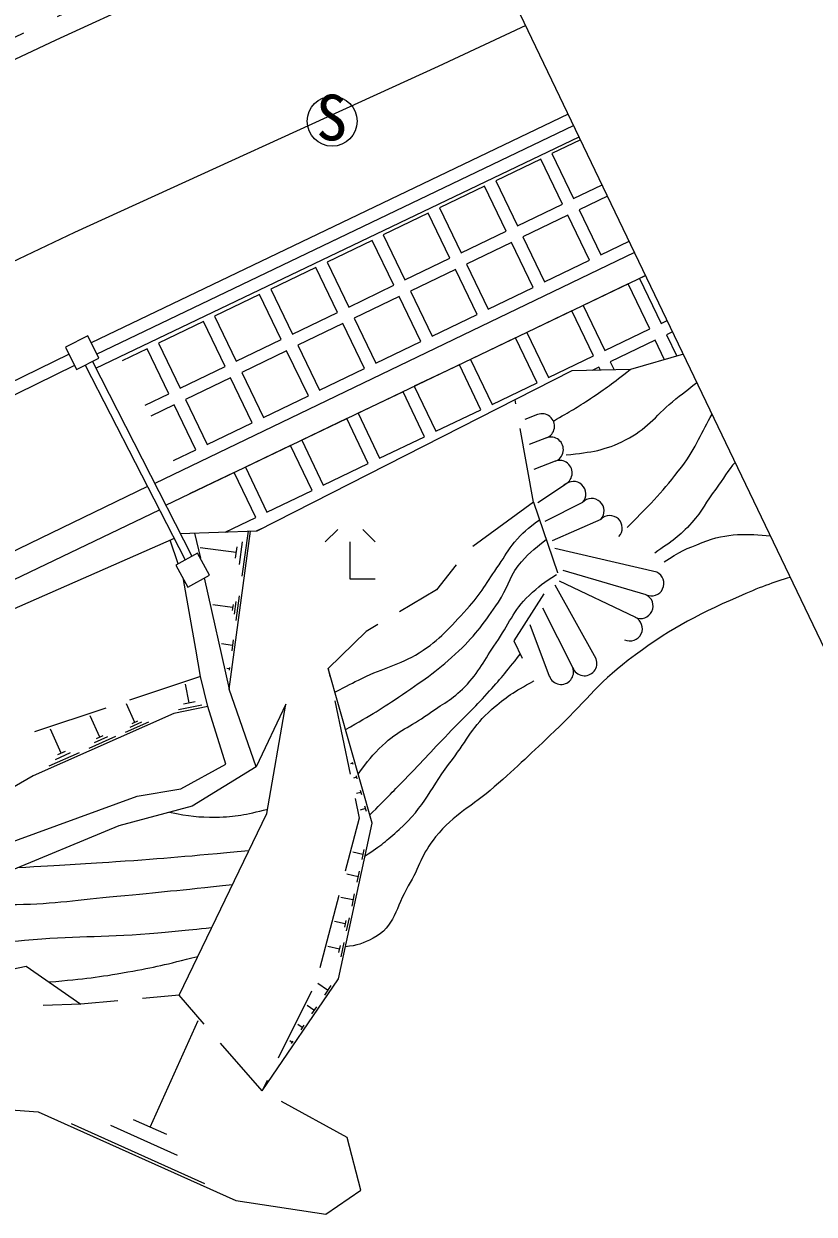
# Model space of a CAD drawing. Units: millimetres, scale not verified. Extents: x 40000 to 680000, y 20000 to 380000.
# Drawn here: x 418007 to 449662, y 261528 to 309232 of the extents above; entities that cross this region are included whole.
import ezdxf
from ezdxf.enums import TextEntityAlignment as Align

# ---------------------------------------------------------------- set-up
doc = ezdxf.new("R2010")
doc.units = ezdxf.units.MM
doc.header["$LTSCALE"] = 1000
doc.linetypes.add('CHAIN', pattern=[18.5, 12, -1.5, 3.5, -1.5])
for name, color, linetype, lineweight in [('M-BGD', 7, 'Continuous', 25), ('M-BMK', 2, 'CHAIN', 13), ('M-BMK-OTRS', 5, 'Continuous', 25), ('M-STR-HTXT', 7, 'Continuous', 13), ('M-STR-STRC', 7, 'Continuous', 25), ('M-STR-STRD', 7, 'Continuous', 25)]:
    doc.layers.add(name, color=color, linetype=linetype, lineweight=lineweight)
doc.styles.add('ＭＳ ゴシック', font='')
doc.styles.get('ＭＳ ゴシック').set_extended_font_data('MS Gothic')

msp = doc.modelspace()

# ---------------------------------------------------------------- linework, layer by layer
at = {"layer": 'M-BGD'}
for p, q in [((438113, 309158), (434608, 307527)), ((434608, 307527), (420043, 300868)), ((439812, 305609), (420707, 296446)), ((420924, 295995), (440028, 305159)), ((420895, 295427), (440244, 304708)), ((440305, 304580), (439159, 304028)), ((439159, 304028), (440027, 302226)), ((438709, 303811), (436907, 302942)), ((439577, 302009), (438709, 303811)), ((436907, 302942), (437776, 301140)), ((436457, 302725), (434655, 301856)), ((437325, 300923), (436457, 302725)), ((440027, 302226), (441169, 302777)), ((437776, 301140), (439577, 302009)), ((441385, 302326), (440245, 301776)), ((434205, 301639), (432403, 300771)), ((435073, 299838), (434205, 301639)), ((434655, 301856), (435524, 300055)), ((439794, 301559), (437993, 300690)), ((440663, 299757), (439794, 301559)), ((440245, 301776), (441113, 299974)), ((420043, 300868), (407732, 295028)), ((431953, 300554), (430151, 299685)), ((432821, 298752), (431953, 300554)), ((432403, 300771), (433272, 298969)), ((435524, 300055), (437325, 300923)), ((437993, 300690), (438861, 298888)), ((442466, 300071), (423248, 290807)), ((437542, 300473), (435741, 299604)), ((438411, 298671), (437542, 300473)), ((441113, 299974), (442250, 300522)), ((430151, 299685), (431020, 297883)), ((433272, 298969), (435073, 299838)), ((435741, 299604), (436609, 297803)), ((438861, 298888), (440663, 299757)), ((423690, 289940), (442912, 299139)), ((429701, 299468), (427899, 298599)), ((430569, 297666), (429701, 299468)), ((435290, 299387), (433489, 298519)), ((436159, 297586), (435290, 299387)), ((442912, 299139), (442667, 299022)), ((431020, 297883), (432821, 298752)), ((436609, 297803), (438411, 298671)), ((442216, 298806), (440412, 297943)), ((443080, 297002), (442216, 298806)), ((442667, 299022), (443531, 297218)), ((427449, 298382), (425647, 297514)), ((428317, 296581), (427449, 298382)), ((427899, 298599), (428768, 296798)), ((433038, 298302), (431237, 297433)), ((433907, 296500), (433038, 298302)), ((433489, 298519), (434357, 296717)), ((439961, 297727), (438157, 296864)), ((440825, 295923), (439961, 297727)), ((440412, 297943), (441276, 296139)), ((425197, 297297), (423395, 296428)), ((426065, 295495), (425197, 297297)), ((425647, 297514), (426516, 295712)), ((428768, 296798), (430569, 297666)), ((430786, 297216), (428985, 296347)), ((431655, 295414), (430786, 297216)), ((431237, 297433), (432105, 295632)), ((434357, 296717), (436159, 297586)), ((443531, 297218), (443776, 297336)), ((438157, 296864), (439021, 295060)), ((441276, 296139), (443080, 297002)), ((443992, 296885), (443747, 296767)), ((443747, 296767), (444156, 295911)), ((423395, 296428), (424264, 294627)), ((426516, 295712), (428317, 296581)), ((428985, 296347), (429853, 294546)), ((432105, 295632), (433907, 296500)), ((437706, 296648), (435902, 295785)), ((438570, 294844), (437706, 296648)), ((443296, 296551), (441492, 295688)), ((443669, 295771), (443296, 296551)), ((422945, 296211), (421950, 295731)), ((423813, 294409), (422945, 296211)), ((428534, 296130), (426733, 295262)), ((429403, 294329), (428534, 296130)), ((435902, 295785), (436766, 293981)), ((439021, 295060), (440825, 295923)), ((420043, 295539), (400954, 286207)), ((420464, 295554), (424469, 287747)), ((420756, 295700), (424733, 287892)), ((424264, 294627), (426065, 295495)), ((429853, 294546), (431655, 295414)), ((435451, 295569), (433647, 294705)), ((436315, 293765), (435451, 295569)), ((441041, 295472), (440768, 295342)), ((441099, 295350), (441041, 295472)), ((441492, 295688), (441647, 295363)), ((426282, 295045), (424481, 294176)), ((427151, 293243), (426282, 295045)), ((426733, 295262), (427601, 293460)), ((436766, 293981), (438570, 294844)), ((422864, 293952), (423813, 294409)), ((433196, 294490), (431392, 293626)), ((434059, 292686), (433196, 294490)), ((433647, 294705), (434510, 292901)), ((424030, 293959), (423093, 293507)), ((424899, 292157), (424030, 293959)), ((424481, 294176), (425349, 292375)), ((427601, 293460), (429403, 294329)), ((437711, 293996), (437681, 294166)), ((430941, 293410), (429137, 292547)), ((431804, 291606), (430941, 293410)), ((431392, 293626), (432255, 291822)), ((434510, 292901), (436315, 293765)), ((438586, 293572), (438071, 293378)), ((425349, 292375), (427151, 293243)), ((438415, 290059), (437887, 293012)), ((429137, 292547), (430000, 290743)), ((432255, 291822), (434059, 292686)), ((438939, 292636), (438250, 292377)), ((424008, 291728), (424899, 292157)), ((428686, 292331), (426882, 291468)), ((429549, 290527), (428686, 292331)), ((430000, 290743), (431804, 291606)), ((439292, 291701), (438430, 291375)), ((426431, 291252), (424646, 290398)), ((427294, 289448), (426431, 291252)), ((426882, 291468), (427745, 289664)), ((422958, 290692), (414480, 286578)), ((427745, 289664), (429549, 290527)), ((439656, 290737), (438598, 290037)), ((438415, 290059), (435994, 288288)), ((438415, 290059), (439388, 287238)), ((440384, 290052), (438880, 289282)), ((408015, 282386), (423442, 289749)), ((426067, 288860), (427294, 289448)), ((441113, 289366), (439164, 288519)), ((424841, 288818), (425079, 287816)), ((426230, 282569), (427090, 288896)), ((426989, 288894), (426744, 287093)), ((427510, 288997), (427314, 288903)), ((427511, 288994), (427510, 288997)), ((430582, 288972), (430082, 288472)), ((432082, 288472), (431582, 288972)), ((424187, 287592), (423865, 288534)), ((426507, 288042), (425066, 288238)), ((426537, 288267), (426476, 287817)), ((426748, 288468), (426626, 287568)), ((431082, 286972), (431082, 288472)), ((443357, 287255), (439280, 288209)), ((435325, 287554), (434532, 286554)), ((439388, 287238), (439379, 287224)), ((442927, 286352), (439610, 287322)), ((424900, 284174), (424403, 286969)), ((425230, 287024), (426230, 282569)), ((432082, 286972), (431082, 286972)), ((440930, 283780), (439291, 286738)), ((442496, 285449), (439463, 286896)), ((426638, 286313), (426503, 285317)), ((434532, 286554), (433050, 285673)), ((438838, 286383), (437632, 284507)), ((426371, 285842), (425575, 285951)), ((426388, 285967), (426355, 285718)), ((426505, 286078), (426437, 285580)), ((439993, 283431), (438796, 285816)), ((431714, 284877), (430196, 283395)), ((432191, 285161), (431714, 284877)), ((439056, 283082), (438284, 285152)), ((426368, 284324), (425923, 284384)), ((426398, 284546), (426338, 284101)), ((437632, 284507), (437967, 283814)), ((425084, 283069), (424900, 284174)), ((426240, 283384), (426142, 283397)), ((426247, 283432), (426233, 283335)), ((430196, 283395), (430262, 283078)), ((431959, 277193), (430196, 283395)), ((425084, 283069), (422237, 282123)), ((425371, 281871), (425084, 283069)), ((438403, 282914), (438415, 282889)), ((424636, 282017), (424483, 282764)), ((427318, 279461), (426230, 282569)), ((422447, 281231), (422116, 281978)), ((424869, 282065), (424402, 281970)), ((428500, 281961), (427318, 279461)), ((427744, 277587), (428500, 281961)), ((430465, 282099), (431073, 279161)), ((424017, 281594), (418387, 279101)), ((421288, 281808), (418441, 280862)), ((421045, 280643), (420667, 281496)), ((425371, 281871), (424017, 281594)), ((425141, 281926), (424207, 281735)), ((426097, 279564), (425371, 281871)), ((422996, 281251), (422063, 280838)), ((422721, 281241), (422255, 281035)), ((422563, 281283), (422330, 281180)), ((419507, 279997), (419077, 280968)), ((421673, 280666), (420606, 280193)), ((421359, 280654), (420825, 280418)), ((421178, 280702), (420911, 280584)), ((420222, 280023), (419008, 279486)), ((419659, 280064), (419356, 279930)), ((419865, 280010), (419258, 279741)), ((424296, 278575), (426097, 279564)), ((431171, 279600), (431089, 279577)), ((431160, 279641), (431183, 279559)), ((418387, 279101), (415093, 277199)), ((427318, 279461), (424749, 277877)), ((431314, 279098), (431349, 278975)), ((431331, 279036), (431208, 279001)), ((416876, 276210), (422551, 278274)), ((422551, 278274), (424296, 278575)), ((431275, 278182), (431438, 277397)), ((431503, 278432), (431335, 278384)), ((431480, 278516), (431527, 278348)), ((424749, 277877), (421818, 277094)), ((431688, 277783), (431473, 277722)), ((431657, 277890), (431718, 277675)), ((424224, 270304), (427744, 277587)), ((430610, 270961), (431959, 277193)), ((431438, 277397), (430879, 275271)), ((421818, 277094), (417174, 275170)), ((431587, 275945), (431182, 276033)), ((431631, 276148), (431543, 275743)), ((431441, 275274), (431345, 274830)), ((431393, 275052), (430950, 275148)), ((430624, 274304), (429861, 271403)), ((431244, 274362), (431139, 273877)), ((431191, 274120), (430707, 274225)), ((431038, 273410), (430923, 272883)), ((430875, 273169), (430453, 273261)), ((430904, 273301), (430847, 273037)), ((430822, 272416), (430699, 271844)), ((430646, 272155), (430188, 272254)), ((430677, 272298), (430615, 272012)), ((411946, 270233), (418101, 271464)), ((418101, 271464), (420288, 269950)), ((427549, 266468), (430610, 270961)), ((430176, 270503), (429786, 270769)), ((430309, 270698), (430043, 270308)), ((421770, 270083), (420288, 269950)), ((424224, 270304), (422766, 270173)), ((425230, 269143), (424224, 270304)), ((429526, 270466), (428196, 267776)), ((420288, 269950), (418777, 269885)), ((429629, 269699), (429351, 269889)), ((429724, 269838), (429534, 269560)), ((423066, 265015), (424987, 269285)), ((429158, 269008), (428977, 269132)), ((429220, 269099), (429096, 268917)), ((427549, 266468), (425885, 268388)), ((428753, 268413), (428655, 268480)), ((428787, 268463), (428720, 268364)), ((427753, 266880), (427549, 266468)), ((413158, 266035), (418588, 265636)), ((430953, 264596), (428324, 266042)), ((418588, 265636), (426500, 262076)), ((423733, 264715), (422399, 265315)), ((425254, 262747), (419917, 265148)), ((424160, 263881), (421491, 265082)), ((431510, 262494), (430953, 264596)), ((430099, 261528), (431510, 262494)), ((426500, 262076), (430099, 261528))]:
    msp.add_line(p, q, dxfattribs=at)
for points in [[(419674, 296277), (420122, 295382), (421016, 295830), (420568, 296724)], [(424090, 287539), (424571, 286662), (425448, 287143), (424967, 288020)]]:
    msp.add_lwpolyline(points, close=True, dxfattribs=at)
msp.add_lwpolyline([(419824, 295988), (400737, 286657), (388903, 281055), (382594, 278219)], dxfattribs=at)
for centre, start, end in [((438762, 293104), 290.6835, 110.6835), ((439116, 292169), 290.6835, 110.6835), ((439469, 291233), 290.6835, 110.6835), ((440020, 290394), 316.742, 136.742), ((440749, 289709), 316.742, 136.742), ((441477, 289024), 316.742, 136.742), ((443142, 286803), 244.5085, 64.5085), ((442711, 285901), 244.5085, 64.5085), ((442281, 284998), 244.5085, 64.5085), ((439524, 283257), 200.4399, 20.4399), ((440461, 283606), 200.4399, 20.4399)]:
    msp.add_arc(centre, 500, start, end, dxfattribs=at)
for points, knots in [([(439218, 293313), (439936, 293722), (440139, 293841), (440707, 294216), (441348, 294640), (441556, 294806), (442294, 295379)], [0, 0, 0, 0, 1, 1, 1, 2, 2, 2, 2]), ([(439730, 291957), (440779, 292074), (441254, 292124), (442110, 292556), (442956, 292982), (443266, 293478), (443992, 294087), (444361, 294397), (444667, 294625), (444962, 294860)], [0, 0, 0, 0, 1, 1, 1, 2, 2, 2, 3, 3, 3, 3]), ([(442176, 289052), (443246, 290128), (443579, 290473), (444359, 291483), (444946, 292242), (445166, 292918), (445574, 293582)], [0, 0, 0, 0, 1, 1, 1, 2, 2, 2, 2]), ([(446496, 291657), (446205, 291344), (446035, 291002), (445717, 290587), (445325, 290077), (445192, 289723), (444762, 289245), (444258, 288685), (443989, 288514), (443274, 288019)], [0, 0, 0, 0, 1, 1, 1, 2, 2, 2, 3, 3, 3, 3]), ([(430466, 282447), (430988, 282725), (431132, 282796), (431565, 283009), (432438, 283441), (433017, 283510), (433842, 284028), (434697, 284564), (435065, 285030), (435750, 285772), (436334, 286404), (436547, 286852), (437043, 287555), (437288, 287903), (437386, 288128), (437659, 288455), (437997, 288858), (438174, 288983), (438656, 289359)], [0, 0, 0, 0, 1, 1, 1, 2, 2, 2, 3, 3, 3, 4, 4, 4, 5, 5, 5, 6, 6, 6, 6]), ([(443650, 287665), (444261, 288085), (444554, 288196), (445174, 288446), (446192, 288856), (447013, 288783), (447905, 288716)], [0, 0, 0, 0, 1, 1, 1, 2, 2, 2, 2]), ([(430891, 280950), (431991, 281577), (432312, 281764), (433176, 282358), (434092, 282990), (434623, 283335), (435429, 284104), (436140, 284783), (436463, 285245), (437017, 286058), (437381, 286591), (437414, 286998), (437812, 287506), (438184, 287979), (438389, 288145), (438929, 288568)], [0, 0, 0, 0, 1, 1, 1, 2, 2, 2, 3, 3, 3, 4, 4, 4, 5, 5, 5, 5]), ([(448705, 287047), (448032, 286862), (447430, 286623), (446628, 286271), (444806, 285473), (443803, 284928), (442218, 283727), (440942, 282760), (440430, 281982), (439264, 280883), (438329, 280002), (437813, 279499), (436849, 278649), (435943, 277852), (435258, 277584), (434496, 276648), (433942, 275968), (433855, 275439), (433406, 274685), (432901, 273837), (432876, 273040), (431998, 272588), (431594, 272380), (431356, 272289), (430887, 272243)], [0, 0, 0, 0, 1, 1, 1, 2, 2, 2, 3, 3, 3, 4, 4, 4, 5, 5, 5, 6, 6, 6, 7, 7, 7, 8, 8, 8, 8]), ([(431399, 279163), (431795, 279718), (431954, 279905), (432378, 280317), (432991, 280913), (433488, 281057), (434182, 281556), (434769, 281979), (435165, 282142), (435669, 282661), (436257, 283268), (436437, 283732), (436924, 284423), (437444, 285163), (437587, 285706), (438247, 286324), (438640, 286692), (438820, 286838), (439340, 287163)], [0, 0, 0, 0, 1, 1, 1, 2, 2, 2, 3, 3, 3, 4, 4, 4, 5, 5, 5, 6, 6, 6, 6]), ([(431865, 277526), (432548, 278214), (432722, 278391), (433265, 278951), (434005, 279714), (434404, 280157), (435140, 280923), (435694, 281499), (436031, 281796), (436567, 282389), (437107, 282987), (437279, 283203), (437891, 283971)], [0, 0, 0, 0, 1, 1, 1, 2, 2, 2, 3, 3, 3, 4, 4, 4, 4]), ([(431677, 275889), (432329, 276312), (432538, 276495), (433040, 276944), (434068, 277863), (434331, 278665), (435172, 279756), (435776, 280540), (435997, 281092), (436739, 281748), (437333, 282272), (437623, 282455), (438415, 282889)], [0, 0, 0, 0, 1, 1, 1, 2, 2, 2, 3, 3, 3, 4, 4, 4, 4]), ([(423838, 277634), (424671, 277479), (424970, 277432), (425702, 277442), (426521, 277452), (426852, 277540), (427774, 277758)], [0, 0, 0, 0, 1, 1, 1, 2, 2, 2, 2]), ([(427019, 276087), (424444, 275853), (423777, 275787), (421695, 275644), (420156, 275539), (419661, 275509), (417752, 275409)], [0, 0, 0, 0, 1, 1, 1, 2, 2, 2, 2]), ([(413727, 274160), (415584, 273976), (416154, 273920), (417713, 273941), (419288, 273962), (420163, 274133), (421731, 274275), (423544, 274439), (424121, 274502), (426368, 274740)], [0, 0, 0, 0, 1, 1, 1, 2, 2, 2, 3, 3, 3, 3]), ([(425528, 273003), (424332, 272873), (424012, 272848), (423039, 272766), (421087, 272602), (419981, 272685), (418031, 272496), (416767, 272374), (416063, 272260), (414803, 272102), (413112, 271890), (412179, 271554), (410474, 271549), (409528, 271547), (409168, 271552), (408056, 271673)], [0, 0, 0, 0, 1, 1, 1, 2, 2, 2, 3, 3, 3, 4, 4, 4, 5, 5, 5, 5]), ([(419013, 270833), (420516, 270978), (420950, 271015), (422176, 271235), (423279, 271432), (423660, 271525), (424977, 271861)], [0, 0, 0, 0, 1, 1, 1, 2, 2, 2, 2])]:
    msp.add_open_spline(points, degree=3, knots=knots, dxfattribs=at)
at = {"layer": 'M-BMK'}
msp.add_line((402671, 301528), (434471, 316761), dxfattribs=at)
at = {"layer": 'M-BMK-OTRS'}
for p, q in [((444422, 295987), (442310, 295379)), ((439954, 295322), (427334, 288904)), ((442310, 295379), (439954, 295322)), ((427334, 288904), (424271, 288799)), ((424029, 288606), (413195, 283840))]:
    msp.add_line(p, q, dxfattribs=at)
at = {"layer": 'M-STR-HTXT'}
msp.add_line((453334, 277382), (413399, 360748), dxfattribs=at)
at = {"layer": 'M-STR-STRC'}
msp.add_circle((430358, 305328), 1000, dxfattribs=at)
at = {"layer": 'M-STR-STRD'}
for p, q in [((419308, 308595), (426605, 311980)), ((412022, 305154), (419308, 308595))]:
    msp.add_line(p, q, dxfattribs=at)

# ---------------------------------------------------------------- texts
at = {"layer": 'M-STR-STRC', "style": 'ＭＳ ゴシック'}
msp.add_text('S', height=1833, dxfattribs=at).set_placement((429713, 304010), align=Align.BOTTOM_LEFT)

doc.saveas('drawing.dxf')
